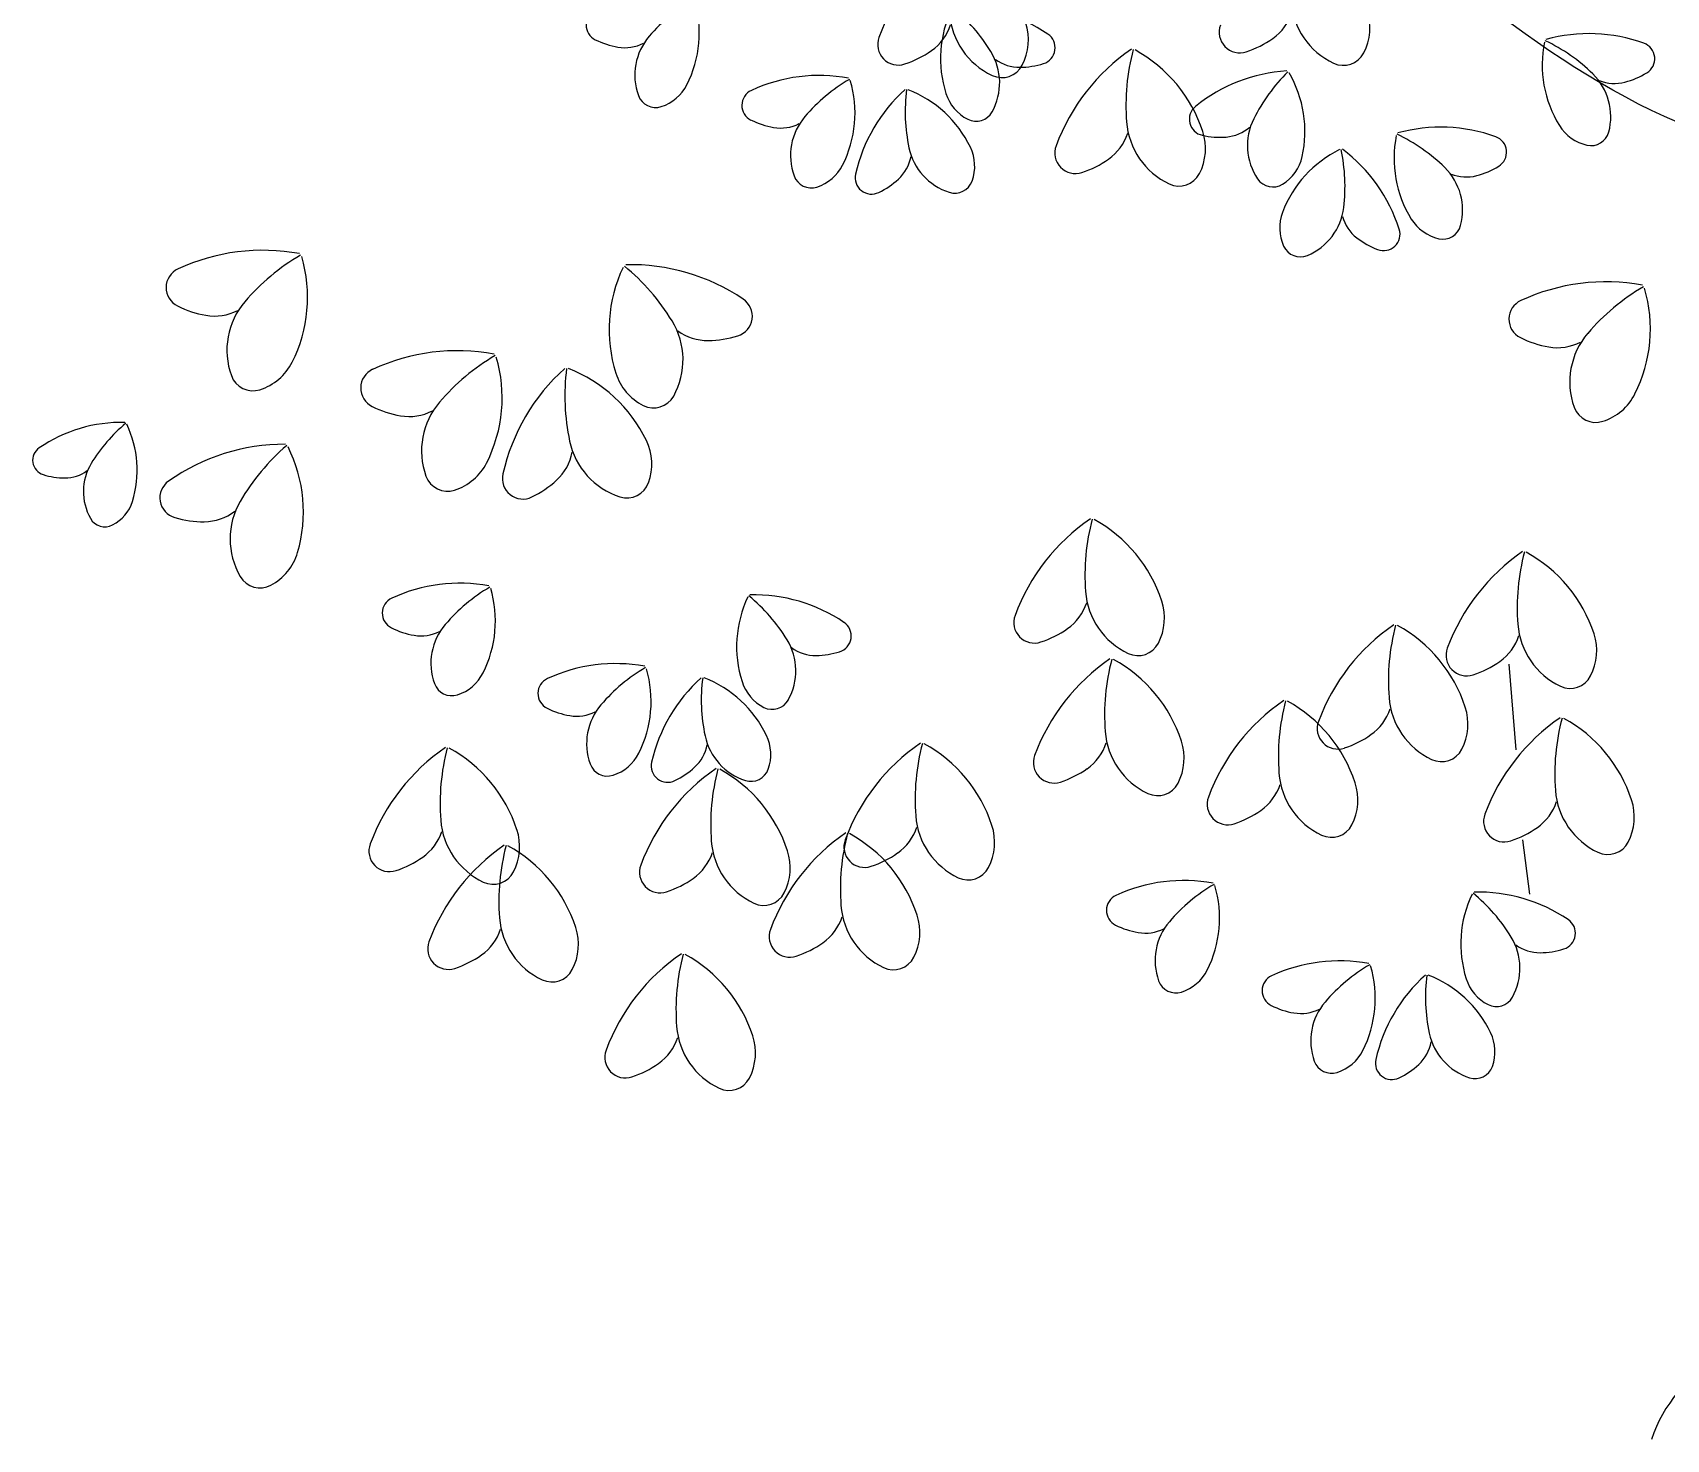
# Model space of a CAD drawing. Header units: millimetres. Extents: x 87938 to 265635, y 330093 to 434310.
# Drawn here: x 129055 to 130003, y 384113 to 384929 of the extents above; entities that cross this region are included whole.
import ezdxf

# ---------------------------------------------------------------- set-up
doc = ezdxf.new("R2010")
doc.units = ezdxf.units.MM

# ---------------------------------------------------------------- blocks, each defined once
blk = doc.blocks.new('A$C375B4AEE')
for p, q in [((1440.2, 3039.08), (1444.25, 2989.39)), ((1448.29, 2937.28), (1452.33, 2905.77))]:
    blk.add_line(p, q)
for centre, radius, start, end in [((1184.83, 3362.25), 117.21, 124.40993, 159.68568), ((1018.72, 3337.63), 101.45, 120.33007, 139.46288), ((903.79, 3405.59), 66.93, 333.25103, 16.39876), ((1357.14, 3427.18), 43.37, 184.33018, 244.70861), ((914.61, 3410.14), 9.54, 114.81833, 243.74791), ((1177.55, 3390.65), 66.93, 154.47325, 197.62105), ((1159.06, 3420.06), 43.37, 184.33018, 244.70858), ((1053.29, 3341.78), 101.45, 31.40918, 50.54199), ((1120.55, 3326.99), 93.77, 56.05367, 91.32941), ((1286.45, 3426.56), 29.57, 305.0675, 341.90719), ((1327.91, 3408.47), 31.77, 332.70293, 18.11829), ((967.99, 3381.02), 34.69, 139.46285, 199.84132), ((1086.09, 3398.8), 11.93, 159.68584, 288.61535), ((1088.37, 3419.44), 29.57, 305.0675, 341.9072), ((1129.83, 3401.36), 31.77, 332.70294, 18.11827), ((1167.58, 3396.86), 9.54, 287.12423, 56.05355), ((1284.17, 3405.91), 11.93, 159.68581, 288.61526), ((1269.61, 3450.54), 58.87, 288.1803, 305.0675), ((1486.78, 3311.34), 93.77, 70.15065, 105.42638), ((931.54, 3443.67), 47.1, 243.313, 260.20022), ((927.55, 3420.56), 23.65, 260.20019, 297.03986), ((1071.53, 3443.43), 58.87, 288.18028, 305.06749), ((1110.26, 3376.58), 34.69, 331.03072, 31.40913), ((1287.57, 3299.29), 117.21, 124.40993, 159.68568), ((1345.01, 3363.41), 126.82, 165.19736, 184.33018), ((1183.25, 3322.26), 83.66, 18.11828, 61.26607), ((1344.3, 3400.01), 13.32, 244.70864, 332.70271), ((1526.55, 3386.97), 66.93, 168.57024, 211.718), ((1417.94, 3309.31), 101.45, 45.50615, 64.63894), ((1515.38, 3390.57), 9.54, 301.22104, 70.15062), ((1146.22, 3392.9), 13.32, 244.70872, 332.70275), ((1156.46, 3409.21), 23.65, 233.83212, 270.67181), ((1156.18, 3432.65), 47.1, 270.67182, 287.55903), ((1317.42, 3289.89), 93.77, 93.63961, 128.91535), ((940.86, 3386.91), 25.42, 287.83559, 333.25095), ((1040.28, 3287.06), 93.77, 79.54265, 114.81839), ((1109.04, 3291), 101.45, 120.33007, 139.46288), ((994.1, 3358.97), 66.93, 333.25103, 16.39876), ((1383.15, 3310.45), 101.45, 134.42704, 153.55983), ((1255.12, 3348.38), 66.93, 347.34795, 30.49577), ((1464.73, 3356.93), 34.69, 345.12769, 45.50619), ((1501.58, 3399.83), 23.65, 247.92913, 284.76878), ((1495.6, 3422.5), 47.1, 284.76879, 301.65598), ((945.38, 3372.86), 10.66, 199.84124, 287.83548), ((1004.92, 3363.51), 9.54, 114.81833, 243.74791), ((1152.79, 3302.91), 93.77, 131.98151, 167.25725), ((1191.58, 3359.82), 101.45, 172.76896, 191.90173), ((1067.64, 3310.14), 66.93, 25.68991, 68.83766), ((1137.98, 3378.09), 25.42, 197.62111, 243.03648), ((1021.86, 3397.04), 47.1, 243.313, 260.20022), ((1058.3, 3334.39), 34.69, 139.46285, 199.84132), ((1131.29, 3364.93), 10.66, 243.03649, 331.03065), ((1264.51, 3355.43), 9.54, 128.91546, 257.84491), ((1323.37, 3340.18), 34.69, 153.55981, 213.93836), ((1017.87, 3373.93), 23.65, 260.20019, 297.03986), ((1191.1, 3356.48), 29.57, 305.0675, 341.90719), ((1261.8, 3357.11), 43.37, 184.33018, 244.70861), ((1232.57, 3338.4), 31.77, 332.70293, 18.11829), ((1272.76, 3392.06), 47.1, 257.40999, 274.29719), ((1274.52, 3368.69), 23.65, 274.29717, 311.13687), ((1440.62, 3332.7), 66.93, 168.57024, 211.718), ((1332, 3255.03), 101.45, 45.50615, 64.63894), ((1400.84, 3257.07), 93.77, 70.15065, 105.42638), ((1429.44, 3336.29), 9.54, 301.22103, 70.1506), ((1491.24, 3365.15), 25.42, 211.71796, 257.13344), ((1487.96, 3350.76), 10.66, 257.13345, 345.12753), ((1126.25, 3346.05), 34.69, 191.90168, 252.2802), ((1105.05, 3328.13), 25.42, 340.27443, 25.68996), ((1188.83, 3335.84), 11.93, 159.68584, 288.61535), ((1371.59, 3277.69), 66.93, 116.13136, 159.27917), ((1243.81, 3316.44), 101.45, 353.06726, 12.20006), ((1287.39, 3263.11), 93.77, 17.71176, 52.9875), ((1031.17, 3340.28), 25.42, 287.83559, 333.25095), ((1070.26, 3338.1), 23.65, 312.63914, 349.47869), ((1174.27, 3380.47), 58.87, 288.18028, 305.06749), ((1295.62, 3339.29), 25.42, 301.93255, 347.34792), ((1378.79, 3302.65), 34.69, 345.12769, 45.50618), ((1409.67, 3368.22), 47.1, 284.76878, 301.65598), ((1035.69, 3326.23), 10.66, 199.84124, 287.83548), ((1070.63, 3321.49), 9.54, 167.2572, 296.18686), ((1054.38, 3355.35), 47.1, 295.75189, 312.63912), ((1118.94, 3323.15), 10.66, 252.28031, 340.27451), ((1248.96, 3329.94), 13.32, 244.70864, 332.70271), ((1303.43, 3326.76), 10.66, 213.9382, 301.93252), ((1415.65, 3345.55), 23.65, 247.92913, 284.76879), ((1332.76, 3292.37), 25.42, 159.27908, 204.6945), ((1310.08, 3308.38), 34.69, 292.68884, 353.06731), ((1366.55, 3305.32), 23.65, 195.49025, 232.32993), ((1367.62, 3288.74), 9.54, 248.78208, 17.71163), ((1405.31, 3310.87), 25.42, 211.71795, 257.13344), ((1402.02, 3296.48), 10.66, 257.13347, 345.12753), ((717.54, 3162.17), 117.21, 79.54265, 114.81837), ((1319.35, 3286.21), 10.66, 204.69443, 292.6888), ((1380.88, 3323.87), 47.1, 232.32994, 249.21712), ((803.49, 3167.09), 126.82, 120.33009, 139.46286), ((659.82, 3252.05), 83.66, 333.251, 16.3988), ((1002.02, 3233.37), 83.66, 154.47325, 197.62102), ((846.69, 3172.28), 126.82, 31.40916, 50.54196), ((930.77, 3153.79), 117.21, 56.05368, 91.3294), ((673.35, 3257.73), 11.93, 114.81859, 243.74787), ((1496.47, 3143.82), 117.21, 79.54264, 114.81837), ((989.56, 3241.13), 11.93, 287.12409, 56.05361), ((1582.41, 3148.74), 126.82, 120.33008, 139.46286), ((1438.74, 3233.7), 83.66, 333.251, 16.3988), ((694.51, 3299.64), 58.87, 243.31303, 260.20025), ((689.53, 3270.76), 29.57, 260.20028, 297.03997), ((740.07, 3221.33), 43.37, 139.46286, 199.84138), ((1452.28, 3239.38), 11.93, 114.81841, 243.748), ((917.91, 3215.77), 43.37, 331.03071, 31.40921), ((975.66, 3256.56), 29.57, 233.83214, 270.67179), ((975.31, 3285.86), 58.87, 270.67181, 287.55903), ((1473.44, 3281.28), 58.87, 243.31302, 260.20021), ((1468.45, 3252.41), 29.57, 260.20021, 297.03994), ((1518.99, 3202.98), 43.37, 139.46286, 199.84136), ((706.16, 3228.69), 31.77, 287.83562, 333.25095), ((830.43, 3103.88), 117.21, 79.54265, 114.81837), ((916.38, 3108.8), 126.82, 120.33009, 139.46286), ((772.71, 3193.76), 83.66, 333.251, 16.3988), ((711.81, 3211.13), 13.32, 199.84119, 287.83562), ((786.24, 3199.45), 11.93, 114.81859, 243.74787), ((971.07, 3123.7), 117.21, 131.9815, 167.25724), ((1019.56, 3194.82), 126.82, 172.76895, 191.90173), ((864.63, 3132.73), 83.66, 25.68988, 68.83766), ((952.56, 3217.66), 31.77, 197.62106, 243.03646), ((944.2, 3201.22), 13.32, 243.03653, 331.03075), ((1485.08, 3210.34), 31.77, 287.83559, 333.25095), ((807.4, 3241.35), 58.87, 243.31303, 260.20025), ((802.42, 3212.47), 29.57, 260.20028, 297.03997), ((852.96, 3163.04), 43.37, 139.46286, 199.84138), ((1490.73, 3192.78), 13.32, 199.84119, 287.83554), ((635.95, 3094.05), 85.47, 88.9788, 124.25452), ((697.18, 3107.86), 92.47, 129.76623, 148.89903), ((583.68, 3151.8), 61, 342.68714, 25.8349), ((730.35, 3049.6), 117.21, 89.87295, 125.14869), ((814.02, 3069.85), 126.82, 130.66042, 149.79318), ((657.44, 3127.67), 83.66, 343.58133, 26.72907), ((937.9, 3177.61), 43.37, 191.90173, 252.28021), ((911.39, 3155.22), 31.77, 340.27449, 25.68986), ((592.73, 3157.5), 8.7, 124.25454, 253.18403), ((645.08, 3139.29), 31.62, 148.89905, 209.27747), ((819.04, 3170.41), 31.77, 287.83562, 333.25095), ((867.91, 3167.68), 29.57, 312.63909, 349.47877), ((602.95, 3190.17), 42.93, 252.74913, 269.63633), ((602.81, 3168.81), 21.56, 269.63645, 306.476), ((824.7, 3152.84), 13.32, 199.84119, 287.83562), ((868.37, 3146.92), 11.93, 167.25721, 296.18681), ((669.74, 3135.69), 11.93, 125.14876, 254.07811), ((848.06, 3189.24), 58.87, 295.75185, 312.63906), ((928.76, 3149), 13.32, 252.2802, 340.2746), ((619.8, 3140.54), 23.17, 297.27174, 342.68716), ((683.31, 3151.41), 29.57, 270.5305, 307.3702), ((741.9, 3111.84), 43.37, 149.79323, 210.17164), ((625.97, 3128.58), 9.72, 209.27743, 297.27181), ((683.04, 3180.71), 58.87, 253.64335, 270.53053), ((1263.78, 3026.8), 117.21, 124.40992, 159.68568), ((1321.22, 3090.92), 126.82, 165.19736, 184.33018), ((1159.46, 3049.78), 83.66, 18.11828, 61.26607), ((707.22, 3113), 31.77, 298.16595, 343.5814), ((1514.51, 3007.77), 117.21, 124.40993, 159.68568), ((1571.95, 3071.89), 126.82, 165.19736, 184.33018), ((1410.19, 3030.75), 83.66, 18.11828, 61.26607), ((715.93, 3096.74), 13.32, 210.17175, 298.16588), ((831.7, 2992.35), 93.77, 79.54263, 114.81836), ((900.46, 2996.29), 101.45, 120.33007, 139.46288), ((785.52, 3064.26), 66.93, 333.25102, 16.39876), ((1238.01, 3084.62), 43.37, 184.33018, 244.70861), ((796.35, 3068.8), 9.54, 114.81811, 243.74791), ((1059.28, 3049.32), 66.93, 154.47325, 197.62105), ((935.02, 3000.44), 101.45, 31.40918, 50.54199), ((1002.28, 2985.65), 93.77, 56.05367, 91.32941), ((1167.32, 3084), 29.57, 305.0675, 341.9072), ((1208.78, 3065.92), 31.77, 332.70293, 18.11829), ((849.72, 3039.68), 34.69, 139.4629, 199.84129), ((1049.32, 3055.52), 9.54, 287.12423, 56.05355), ((1165.04, 3063.35), 11.93, 159.68584, 288.61535), ((1439.8, 2965.27), 117.21, 124.40993, 159.68568), ((1497.24, 3029.38), 126.82, 165.19736, 184.33018), ((1335.48, 2988.24), 83.66, 18.11828, 61.26607), ((1488.74, 3065.59), 43.37, 184.33018, 244.70861), ((813.28, 3102.33), 47.1, 243.31296, 260.20018), ((809.29, 3079.23), 23.65, 260.20028, 297.03995), ((992, 3035.24), 34.69, 331.03072, 31.40913), ((1150.48, 3107.98), 58.87, 288.18028, 305.06749), ((1225.17, 3057.46), 13.32, 244.70864, 332.70271), ((1418.04, 3064.97), 29.57, 305.06752, 341.90719), ((1459.51, 3046.89), 31.77, 332.70293, 18.11828), ((1038.19, 3067.87), 23.65, 233.83212, 270.67181), ((1037.92, 3091.31), 47.1, 270.67182, 287.55903), ((1275.16, 2945.52), 117.21, 124.40992, 159.68568), ((1332.6, 3009.64), 126.82, 165.19736, 184.33018), ((1170.84, 2968.5), 83.66, 18.11828, 61.26607), ((1415.77, 3044.32), 11.93, 159.68581, 288.61526), ((822.59, 3045.57), 25.42, 287.83559, 333.25091), ((922.01, 2945.72), 93.77, 79.54265, 114.81839), ((990.77, 2949.66), 101.45, 120.33007, 139.46288), ((875.83, 3017.63), 66.93, 333.25103, 16.39876), ((1401.21, 3088.95), 58.87, 288.18029, 305.0675), ((827.11, 3031.52), 10.66, 199.84124, 287.83548), ((886.66, 3022.17), 9.54, 114.81833, 243.74791), ((1034.52, 2961.57), 93.77, 131.98151, 167.25725), ((1073.31, 3018.48), 101.45, 172.76896, 191.90173), ((949.37, 2968.8), 66.93, 25.68991, 68.83766), ((1019.72, 3036.75), 25.42, 197.62111, 243.03648), ((1475.9, 3038.43), 13.32, 244.70866, 332.70271), ((903.59, 3055.7), 47.1, 243.313, 260.20022), ((940.03, 2993.05), 34.69, 139.46285, 199.84132), ((1013.03, 3023.59), 10.66, 243.03649, 331.03065), ((1375.97, 2921.34), 117.21, 124.40993, 159.68568), ((1433.41, 2985.46), 126.82, 165.19736, 184.33018), ((1271.65, 2944.31), 83.66, 18.11828, 61.26607), ((1414.03, 3023.08), 43.37, 184.33018, 244.70861), ((1384.8, 3004.38), 31.77, 332.70293, 18.11829), ((899.6, 3032.6), 23.65, 260.20019, 297.03986), ((1341.06, 3001.82), 11.93, 159.68581, 288.61526), ((1343.34, 3022.46), 29.57, 305.0675, 341.90719), ((1536.29, 2911.38), 117.21, 124.40993, 159.68568), ((1593.74, 2975.5), 126.82, 165.19736, 184.33018), ((1431.98, 2934.35), 83.66, 18.11828, 61.26607), ((1007.99, 3004.71), 34.69, 191.90168, 252.2802), ((986.78, 2986.8), 25.42, 340.27443, 25.68996), ((1249.39, 3003.34), 43.37, 184.33018, 244.70861), ((1220.16, 2984.64), 31.77, 332.70293, 18.11829), ((1326.5, 3046.45), 58.87, 288.1803, 305.0675), ((889.73, 2894.13), 117.21, 124.40993, 159.68568), ((947.17, 2958.24), 126.82, 165.19736, 184.33018), ((785.41, 2917.1), 83.66, 18.11828, 61.26609), ((912.9, 2998.94), 25.42, 287.83559, 333.25095), ((951.99, 2996.76), 23.65, 312.63914, 349.47869), ((1165.25, 2896.62), 117.21, 124.40993, 159.68568), ((1222.7, 2960.73), 126.82, 165.19736, 184.33018), ((1060.94, 2919.59), 83.66, 18.11828, 61.26607), ((1176.42, 2982.08), 11.93, 159.68584, 288.61535), ((1178.7, 3002.72), 29.57, 305.0675, 341.9072), ((1401.19, 2995.92), 13.32, 244.70864, 332.70271), ((917.42, 2984.89), 10.66, 199.84124, 287.83548), ((1046.7, 2881.85), 117.21, 124.40993, 159.68568), ((952.36, 2980.15), 9.54, 167.2572, 296.18686), ((936.11, 3014.01), 47.1, 295.75189, 312.63912), ((1104.14, 2945.97), 126.82, 165.19736, 184.33018), ((942.38, 2904.83), 83.66, 18.11828, 61.26607), ((1000.67, 2981.81), 10.66, 252.28031, 340.27451), ((1161.86, 3026.71), 58.87, 288.18028, 305.06749), ((1350.2, 2979.15), 43.37, 184.33018, 244.70861), ((1236.56, 2976.18), 13.32, 244.70864, 332.70271), ((1279.51, 2978.53), 29.57, 305.0675, 341.90719), ((1320.97, 2960.45), 31.77, 332.70293, 18.11829), ((1277.23, 2957.89), 11.93, 159.68581, 288.61526), ((1439.83, 2968.57), 29.57, 305.06752, 341.90719), ((1510.52, 2969.2), 43.37, 184.33018, 244.70861), ((1481.29, 2950.49), 31.77, 332.70293, 18.11828), ((863.96, 2951.94), 43.37, 184.33017, 244.70863), ((1139.48, 2954.43), 43.37, 184.33018, 244.70858), ((1262.67, 3002.52), 58.87, 288.1803, 305.0675), ((1437.56, 2947.93), 11.93, 159.68581, 288.61526), ((793.27, 2951.32), 29.57, 305.06756, 341.90717), ((834.73, 2933.24), 31.77, 332.70294, 18.11827), ((1121.91, 2844.51), 117.21, 124.40993, 159.68568), ((1179.35, 2908.62), 126.82, 165.19736, 184.33018), ((1017.59, 2867.48), 83.66, 18.11828, 61.26607), ((1068.79, 2953.81), 29.57, 305.0675, 341.9072), ((1110.25, 2935.73), 31.77, 332.70294, 18.11827), ((1337.36, 2951.99), 13.32, 244.70864, 332.70271), ((1422.99, 2992.56), 58.87, 288.18029, 305.0675), ((790.99, 2930.68), 11.93, 159.68584, 288.61516), ((923.83, 2837.39), 117.21, 124.40993, 159.68568), ((981.27, 2901.51), 126.82, 165.19736, 184.33018), ((819.51, 2860.37), 83.66, 18.11828, 61.26609), ((950.23, 2939.05), 29.57, 305.0675, 341.9072), ((1020.93, 2939.67), 43.37, 184.33018, 244.70858), ((991.7, 2920.97), 31.77, 332.70294, 18.11827), ((1066.52, 2933.17), 11.93, 159.68584, 288.61535), ((1051.95, 2977.8), 58.87, 288.18028, 305.06749), ((1497.69, 2942.03), 13.32, 244.70866, 332.70271), ((776.43, 2975.31), 58.87, 288.18028, 305.06749), ((851.13, 2924.78), 13.32, 244.70872, 332.70275), ((947.96, 2918.41), 11.93, 159.68584, 288.61535), ((1126.65, 2927.27), 13.32, 244.70872, 332.70275), ((933.4, 2963.04), 58.87, 288.18028, 305.06749), ((1251.75, 2819.85), 93.77, 79.54264, 114.81837), ((1320.51, 2823.79), 101.45, 120.33006, 139.46287), ((1205.57, 2891.75), 66.93, 333.25103, 16.39876), ((1008.09, 2912.51), 13.32, 244.70872, 332.70275), ((1216.4, 2896.3), 9.54, 114.81822, 243.74802), ((1479.33, 2876.81), 66.93, 154.47324, 197.62104), ((1355.07, 2827.94), 101.45, 31.40918, 50.54198), ((1422.33, 2813.15), 93.77, 56.05367, 91.32941), ((898.06, 2895.21), 43.37, 184.33017, 244.70858), ((1025.44, 2901.7), 29.57, 305.0675, 341.9072), ((1096.14, 2902.32), 43.37, 184.33018, 244.70858), ((1066.91, 2883.62), 31.77, 332.70294, 18.11827), ((1469.37, 2883.02), 9.54, 287.12411, 56.05358), ((827.36, 2894.59), 29.57, 305.06756, 341.90717), ((868.83, 2876.51), 31.77, 332.70294, 18.11827), ((1023.17, 2881.06), 11.93, 159.68584, 288.61535), ((1233.33, 2929.82), 47.1, 243.313, 260.20022), ((1229.34, 2906.72), 23.65, 260.20023, 297.0399), ((1269.77, 2867.18), 34.69, 139.46287, 199.84132), ((1412.05, 2862.73), 34.69, 331.03074, 31.40913), ((825.09, 2873.94), 11.93, 159.68584, 288.61516), ((1008.61, 2925.69), 58.87, 288.18028, 305.06749), ((1458.24, 2895.36), 23.65, 233.83216, 270.67183), ((1457.97, 2918.8), 47.1, 270.67182, 287.55904), ((810.53, 2918.57), 58.87, 288.18028, 305.06749), ((885.22, 2868.05), 13.32, 244.70872, 332.70275), ((1026.57, 2774.43), 117.21, 124.40993, 159.68568), ((1084.01, 2838.55), 126.82, 165.19736, 184.33018), ((922.25, 2797.41), 83.66, 18.11828, 61.26607), ((1083.3, 2875.16), 13.32, 244.70872, 332.70275), ((1342.06, 2773.22), 93.77, 79.54264, 114.81837), ((1410.82, 2777.16), 101.45, 120.33006, 139.46287), ((1295.88, 2845.12), 66.93, 333.25103, 16.39876), ((1247.16, 2859.02), 10.66, 199.84128, 287.83559), ((1242.64, 2873.07), 25.42, 287.83554, 333.25095), ((1306.71, 2849.67), 9.54, 114.81833, 243.74791), ((1454.57, 2789.07), 93.77, 131.9815, 167.25725), ((1493.36, 2845.97), 101.45, 172.76895, 191.90173), ((1369.42, 2796.3), 66.93, 25.68991, 68.83766), ((1439.77, 2864.24), 25.42, 197.6211, 243.0365), ((1360.08, 2820.55), 34.69, 139.46287, 199.84132), ((1433.08, 2851.09), 10.66, 243.03639, 331.03068), ((1323.64, 2883.19), 47.1, 243.313, 260.20022), ((1319.65, 2860.09), 23.65, 260.20023, 297.0399), ((1000.79, 2832.25), 43.37, 184.33018, 244.70858), ((1428.04, 2832.2), 34.69, 191.90169, 252.2802), ((1406.83, 2814.29), 25.42, 340.27443, 25.68995), ((927.83, 2810.98), 11.93, 159.68584, 288.61535), ((930.1, 2831.63), 29.57, 305.0675, 341.9072), ((971.56, 2813.55), 31.77, 332.70294, 18.11827), ((1332.95, 2826.44), 25.42, 287.83554, 333.25095), ((1372.04, 2824.26), 23.65, 312.63916, 349.4787), ((913.27, 2855.61), 58.87, 288.18028, 305.06749), ((1337.47, 2812.39), 10.66, 199.84128, 287.83559), ((1372.41, 2807.65), 9.54, 167.2572, 296.18675), ((1356.16, 2841.51), 47.1, 295.75189, 312.63911), ((1420.72, 2809.31), 10.66, 252.28026, 340.27451), ((987.96, 2805.09), 13.32, 244.70872, 332.70275), ((1602.35, 2562.73), 83.66, 118.34456, 161.49233)]:
    blk.add_arc(centre, radius, start, end)
blk.add_spline([(1838.42, 3123.7), (2111.9, 2948.09), (2424.45, 2889.56), (2717.47, 2909.07), (2990.95, 2909.07), (3303.5, 3006.63), (3401.17, 3026.14), (3225.36, 3182.24), (2893.27, 3260.29), (2717.47, 3416.38), (2580.73, 3552.97), (2385.38, 3631.01), (2150.97, 3572.48), (1955.63, 3513.94), (1857.95, 3513.94), (1760.28, 3416.38), (1643.08, 3338.33), (1408.66, 3435.89), (1271.92, 3552.97), (1154.72, 3650.53)], degree=3)

msp = doc.modelspace()

# ---------------------------------------------------------------- block references
msp.add_blockref('A$C375B4AEE', (128470.99, 381523.37))

doc.saveas('drawing.dxf')
